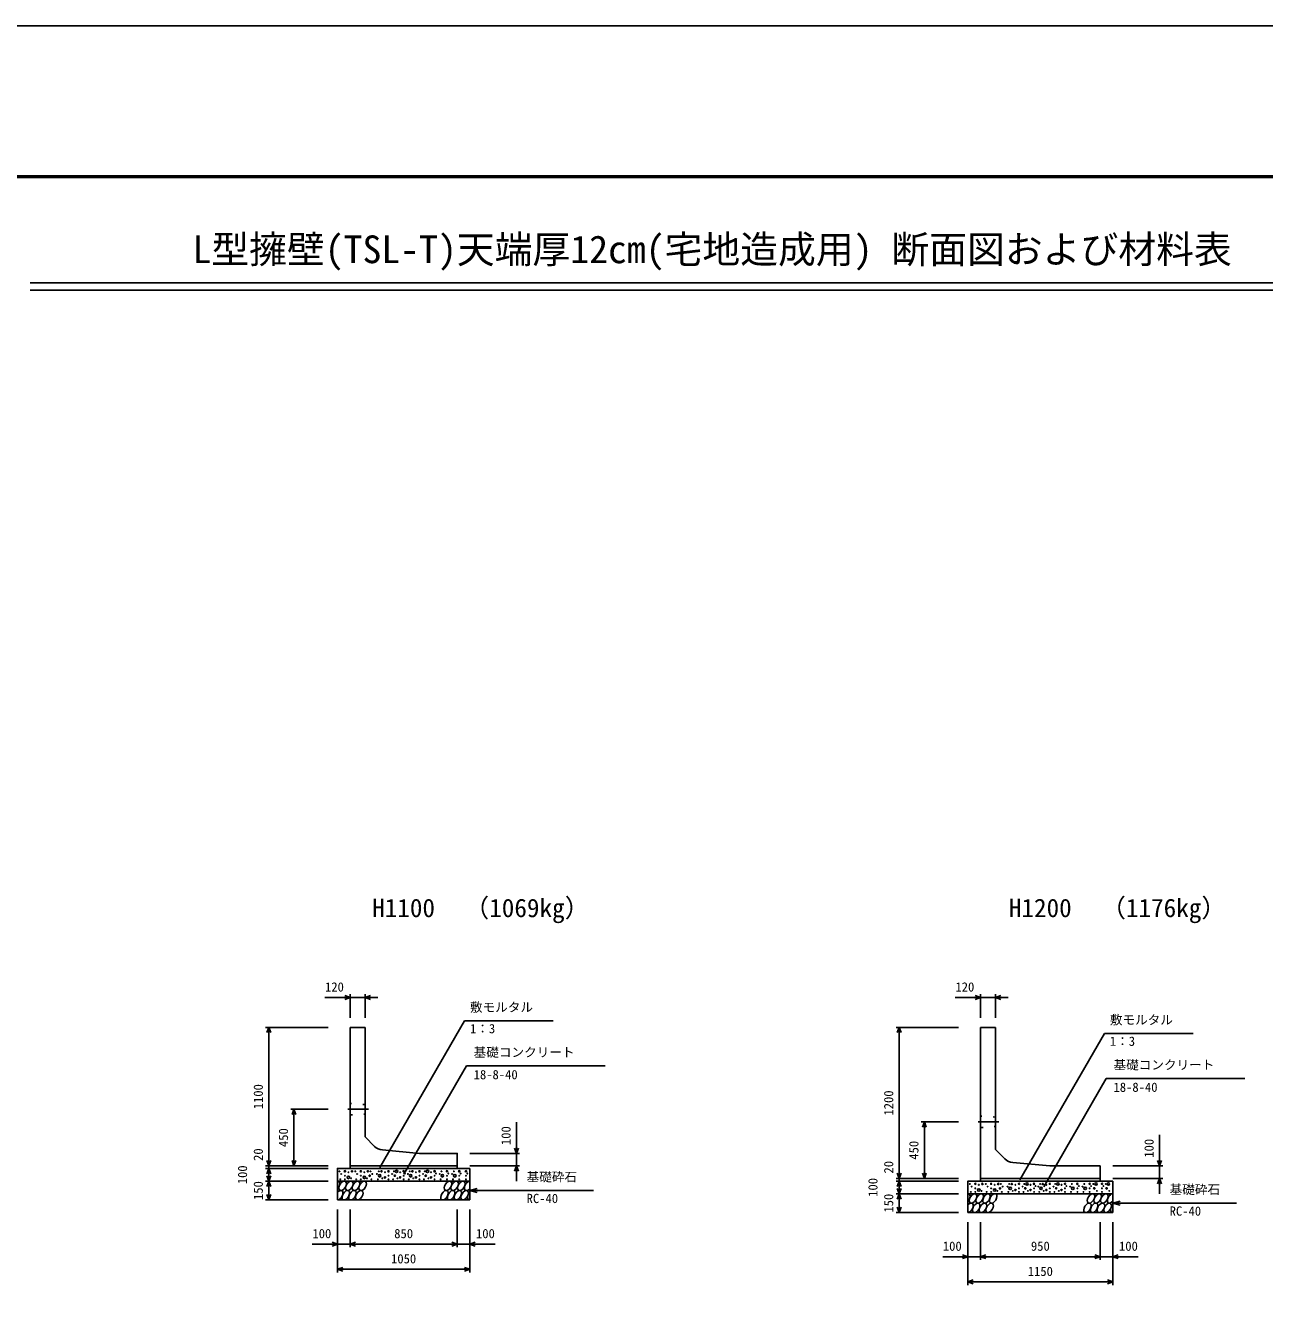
# Model space of a CAD drawing. Units: millimetres, scale not verified. Extents: x -50400 to 50400, y -17820 to 17820.
# Drawn here: x 19753 to 29576, y 7611 to 17820 of the extents above; entities that cross this region are included whole.
import ezdxf
from ezdxf.enums import TextEntityAlignment as Align

# ---------------------------------------------------------------- set-up
doc = ezdxf.new("R2010")
doc.units = ezdxf.units.MM
doc.header["$LTSCALE"] = 60
doc.linetypes.add('DOTTED', pattern=[1.75, 0.25, -1.5])
doc.linetypes.add('LONG_DASHED_DOTTED', pattern=[15.25, 12, -1.5, 0.25, -1.5])
for name, color, linetype, lineweight in [('0-0_CENTER', 7, 'LONG_DASHED_DOTTED', 25), ('0-1_DIM', 7, 'Continuous', 25), ('0-2_Defpoints', 5, 'Continuous', 25), ('0-3_HATCH', 6, 'Continuous', 25), ('0-6_OUTLINE', 1, 'Continuous', 25), ('0-7_OUTLINE2', 4, 'DOTTED', 25), ('0-8_TXT', 7, 'Continuous', 25), ('0-9_WAKU', 3, 'Continuous', 25)]:
    doc.layers.add(name, color=color, linetype=linetype, lineweight=lineweight)
doc.styles.add('ＭＳ ゴシック', font='')
doc.styles.get('ＭＳ ゴシック').set_extended_font_data('MS Gothic')

msp = doc.modelspace()

# ---------------------------------------------------------------- linework, layer by layer
at = {"layer": '0-0_CENTER'}
for p, q in [((22306.19, 9222.24), (22470.98, 9222.24)), ((27306.19, 9122.24), (27470.98, 9122.24))]:
    msp.add_line(p, q, dxfattribs=at)
at = {"layer": '0-1_DIM'}
for p, q in [((22125.46, 10109.13), (22325, 10109.13)), ((22325, 10134.13), (22325, 9947.24)), ((22445, 10109.13), (22325, 10109.13)), ((22445, 10134.13), (22445, 9947.24)), ((22445, 10109.13), (22545, 10109.13)), ((27125.46, 10109.13), (27325, 10109.13)), ((27325, 10134.13), (27325, 9947.24)), ((27445, 10109.13), (27325, 10109.13)), ((27445, 10134.13), (27445, 9947.24)), ((27445, 10109.13), (27545, 10109.13)), ((22562.15, 8760.91), (23233.42, 9923.59)), ((23935.83, 9923.59), (23233.42, 9923.59)), ((21655, 9872.24), (22150, 9872.24)), ((21680, 8772.24), (21680, 9872.24)), ((26655, 9872.24), (27150, 9872.24)), ((26680, 8672.24), (26680, 9872.24)), ((27637.15, 8660.91), (28308.42, 9823.59)), ((29010.83, 9823.59), (28308.42, 9823.59)), ((22751.63, 8706.52), (23247.9, 9566.08)), ((24347.44, 9566.08), (23247.9, 9566.08)), ((27826.63, 8606.52), (28322.9, 9466.08)), ((29422.44, 9466.08), (28322.9, 9466.08)), ((21855, 9222.24), (22150, 9222.24)), ((21880, 9222.24), (21880, 8772.24)), ((23645, 8872.24), (23645, 9119.93)), ((26855, 9122.24), (27150, 9122.24)), ((26880, 9122.24), (26880, 8672.24)), ((28745, 8772.24), (28745, 9019.93)), ((23670, 8872.24), (23275, 8872.24)), ((23645, 8872.24), (23645, 8772.24)), ((21655, 8772.24), (22150, 8772.24)), ((21655, 8752.24), (22150, 8752.24)), ((21680, 8772.24), (21680, 8752.24)), ((21680, 8752.24), (21680, 8652.24)), ((23670, 8772.24), (23275, 8772.24)), ((23645, 8652.24), (23645, 8772.24)), ((28770, 8772.24), (28375, 8772.24)), ((28745, 8772.24), (28745, 8672.24)), ((21655, 8652.24), (22150, 8652.24)), ((21680, 8652.24), (21680, 8502.24)), ((23275, 8577.24), (23332.96, 8592.76)), ((24255.32, 8577.24), (23275, 8577.24)), ((23275, 8577.24), (23332.96, 8561.71)), ((26655, 8672.24), (27150, 8672.24)), ((26655, 8652.24), (27150, 8652.24)), ((26680, 8672.24), (26680, 8652.24)), ((26680, 8652.24), (26680, 8552.24)), ((28770, 8672.24), (28375, 8672.24)), ((28745, 8552.24), (28745, 8672.24)), ((21655, 8502.24), (22150, 8502.24)), ((26655, 8552.24), (27150, 8552.24)), ((26680, 8552.24), (26680, 8402.24)), ((28375, 8477.24), (28432.96, 8492.76)), ((29355.32, 8477.24), (28375, 8477.24)), ((28375, 8477.24), (28432.96, 8461.71)), ((22225, 7927.24), (22225, 8427.24)), ((22325, 8127.24), (22325, 8427.24)), ((23175, 8127.24), (23175, 8427.24)), ((23175, 8127.24), (23175, 8427.24)), ((23275, 7927.24), (23275, 8427.24)), ((26655, 8402.24), (27150, 8402.24)), ((27225, 7827.24), (27225, 8327.24)), ((27325, 8027.24), (27325, 8327.24)), ((28275, 8027.24), (28275, 8327.24)), ((28275, 8027.24), (28275, 8327.24)), ((28375, 7827.24), (28375, 8327.24)), ((22025.46, 8152.24), (22225, 8152.24)), ((22325, 8152.24), (22225, 8152.24)), ((23175, 8152.24), (22325, 8152.24)), ((23275, 8152.24), (23175, 8152.24)), ((23474.54, 8152.24), (23275, 8152.24)), ((27025.46, 8052.24), (27225, 8052.24)), ((27325, 8052.24), (27225, 8052.24)), ((28275, 8052.24), (27325, 8052.24)), ((28375, 8052.24), (28275, 8052.24)), ((28574.54, 8052.24), (28375, 8052.24)), ((23275, 7952.24), (22225, 7952.24)), ((28375, 7852.24), (27225, 7852.24))]:
    msp.add_line(p, q, dxfattribs=at)
for points in [[(22282.71, 10124.52), (22325, 10109.13), (22282.71, 10093.74)], [(22487.29, 10124.52), (22445, 10109.13), (22487.29, 10093.74)], [(27282.71, 10124.52), (27325, 10109.13), (27282.71, 10093.74)], [(27487.29, 10124.52), (27445, 10109.13), (27487.29, 10093.74)], [(21695.39, 9829.95), (21680, 9872.24), (21664.61, 9829.95)], [(26695.39, 9829.95), (26680, 9872.24), (26664.61, 9829.95)], [(21895.39, 9179.95), (21880, 9222.24), (21864.61, 9179.95)], [(26895.39, 9079.95), (26880, 9122.24), (26864.61, 9079.95)], [(23629.61, 8914.52), (23645, 8872.24), (23660.39, 8914.52)], [(21695.39, 8814.52), (21680, 8772.24), (21664.61, 8814.52)], [(21895.39, 8814.52), (21880, 8772.24), (21864.61, 8814.52)], [(28729.61, 8814.52), (28745, 8772.24), (28760.39, 8814.52)], [(21695.39, 8709.95), (21680, 8752.24), (21664.61, 8709.95)], [(21695.39, 8694.52), (21680, 8652.24), (21664.61, 8694.52)], [(23629.61, 8729.95), (23645, 8772.24), (23660.39, 8729.95)], [(26695.39, 8714.52), (26680, 8672.24), (26664.61, 8714.52)], [(26895.39, 8714.52), (26880, 8672.24), (26864.61, 8714.52)], [(21695.39, 8609.95), (21680, 8652.24), (21664.61, 8609.95)], [(26695.39, 8609.95), (26680, 8652.24), (26664.61, 8609.95)], [(26695.39, 8594.52), (26680, 8552.24), (26664.61, 8594.52)], [(28729.61, 8629.95), (28745, 8672.24), (28760.39, 8629.95)], [(21695.39, 8544.52), (21680, 8502.24), (21664.61, 8544.52)], [(26695.39, 8509.95), (26680, 8552.24), (26664.61, 8509.95)], [(26695.39, 8444.52), (26680, 8402.24), (26664.61, 8444.52)], [(22182.71, 8167.63), (22225, 8152.24), (22182.71, 8136.84)], [(22367.29, 8167.63), (22325, 8152.24), (22367.29, 8136.84)], [(23132.71, 8167.63), (23175, 8152.24), (23132.71, 8136.84)], [(23317.29, 8167.63), (23275, 8152.24), (23317.29, 8136.84)], [(27182.71, 8067.63), (27225, 8052.24), (27182.71, 8036.84)], [(27367.29, 8067.63), (27325, 8052.24), (27367.29, 8036.84)], [(28232.71, 8067.63), (28275, 8052.24), (28232.71, 8036.84)], [(28417.29, 8067.63), (28375, 8052.24), (28417.29, 8036.84)], [(22267.29, 7967.63), (22225, 7952.24), (22267.29, 7936.84)], [(23232.71, 7967.63), (23275, 7952.24), (23232.71, 7936.84)], [(27267.29, 7867.63), (27225, 7852.24), (27267.29, 7836.84)], [(28332.71, 7867.63), (28375, 7852.24), (28332.71, 7836.84)]]:
    msp.add_lwpolyline(points, dxfattribs=at)
at = {"layer": '0-2_Defpoints'}
msp.add_lwpolyline([(0, -17820), (50400, -17820), (50400, 17820), (0, 17820)], close=True, dxfattribs=at)
at = {"layer": '0-3_HATCH'}
for centre, radius in [((22240.97, 8729.41), 2.5), ((22254.99, 8708.4), 2.5), ((22283.86, 8730.29), 5), ((22283.86, 8694.4), 2.5), ((22311.9, 8681.26), 10), ((22311.9, 8722.41), 2.5), ((22339.94, 8729.41), 5), ((22367.07, 8729.41), 2.5), ((22381.09, 8708.4), 2.5), ((22409.97, 8730.29), 5), ((22409.97, 8694.4), 2.5), ((22438.01, 8681.26), 10), ((22438.01, 8722.41), 2.5), ((22466.04, 8729.41), 5), ((22480.06, 8694.4), 5), ((22487.07, 8729.41), 2.5), ((22501.09, 8708.4), 2.5), ((22538.91, 8708.4), 2.5), ((22559.94, 8694.4), 10), ((22552.93, 8729.41), 2.5), ((22573.96, 8729.41), 5), ((22601.99, 8681.26), 5), ((22601.99, 8722.41), 2.5), ((22630.03, 8730.29), 5), ((22630.03, 8694.4), 2.5), ((22658.91, 8708.4), 2.5), ((22672.93, 8729.41), 2.5), ((22679.94, 8694.4), 5), ((22693.96, 8729.41), 10), ((22721.99, 8681.26), 5), ((22721.99, 8722.41), 2.5), ((22750.03, 8730.29), 5), ((22750.03, 8694.4), 2.5), ((22761.37, 8712.72), 2.5), ((22784.13, 8708.4), 2.5), ((22805.16, 8694.4), 10), ((22798.15, 8729.41), 2.5), ((22819.18, 8729.41), 5), ((22847.22, 8681.26), 5), ((22847.22, 8722.41), 2.5), ((22875.26, 8730.29), 5), ((22875.26, 8694.4), 2.5), ((22904.13, 8708.4), 2.5), ((22918.15, 8729.41), 2.5), ((22925.16, 8694.4), 5), ((22939.18, 8729.41), 10), ((22967.22, 8681.26), 5), ((22967.22, 8722.41), 2.5), ((22995.26, 8730.29), 5), ((22995.26, 8694.4), 2.5), ((23006.6, 8712.72), 2.5), ((23036.06, 8708.4), 2.5), ((23057.09, 8694.4), 10), ((23050.08, 8729.41), 2.5), ((23093.7, 8730.29), 5), ((23093.7, 8694.4), 2.5), ((23105.04, 8712.72), 2.5), ((23134.5, 8708.4), 2.5), ((23155.53, 8694.4), 10), ((23148.51, 8729.41), 2.5), ((23190.69, 8730.29), 5), ((23190.69, 8694.4), 2.5), ((23202.03, 8712.72), 2.5), ((23243.98, 8730.29), 5), ((23243.98, 8694.4), 2.5), ((23255.32, 8712.72), 2.5), ((22247.98, 8666.38), 2.5), ((22283.86, 8666.38), 2.5), ((22332.93, 8674.26), 2.5), ((22374.08, 8666.38), 2.5), ((22409.97, 8666.38), 2.5), ((22459.03, 8674.26), 2.5), ((22494.08, 8666.38), 2.5), ((22545.92, 8666.38), 2.5), ((22580.97, 8674.26), 2.5), ((22630.03, 8666.38), 2.5), ((22665.92, 8666.38), 2.5), ((22700.97, 8674.26), 2.5), ((22750.03, 8666.38), 2.5), ((22791.14, 8666.38), 2.5), ((22826.19, 8674.26), 2.5), ((22875.26, 8666.38), 2.5), ((22911.14, 8666.38), 2.5), ((22946.19, 8674.26), 2.5), ((22995.26, 8666.38), 2.5), ((23043.07, 8666.38), 2.5), ((23093.7, 8666.38), 2.5), ((23141.51, 8666.38), 2.5), ((23190.69, 8666.38), 2.5), ((23243.98, 8666.38), 2.5), ((27240.97, 8629.41), 2.5), ((27254.99, 8608.4), 2.5), ((27283.86, 8630.29), 5), ((27283.86, 8594.4), 2.5), ((27311.9, 8581.26), 10), ((27311.9, 8622.41), 2.5), ((27332.93, 8574.26), 2.5), ((27339.94, 8629.41), 5), ((27367.07, 8629.41), 2.5), ((27381.09, 8608.4), 2.5), ((27409.97, 8630.29), 5), ((27409.97, 8594.4), 2.5), ((27438.01, 8581.26), 10), ((27438.01, 8622.41), 2.5), ((27459.03, 8574.26), 2.5), ((27466.04, 8629.41), 5), ((27480.06, 8594.4), 5), ((27487.07, 8629.41), 2.5), ((27501.09, 8608.4), 2.5), ((27538.91, 8608.4), 2.5), ((27559.94, 8594.4), 10), ((27552.93, 8629.41), 2.5), ((27573.96, 8629.41), 5), ((27580.97, 8574.26), 2.5), ((27601.99, 8581.26), 5), ((27601.99, 8622.41), 2.5), ((27630.03, 8630.29), 5), ((27630.03, 8594.4), 2.5), ((27658.91, 8608.4), 2.5), ((27672.93, 8629.41), 2.5), ((27679.94, 8594.4), 5), ((27693.96, 8629.41), 10), ((27700.97, 8574.26), 2.5), ((27721.99, 8581.26), 5), ((27721.99, 8622.41), 2.5), ((27750.03, 8630.29), 5), ((27750.03, 8594.4), 2.5), ((27761.37, 8612.72), 2.5), ((27784.13, 8608.4), 2.5), ((27805.16, 8594.4), 10), ((27798.15, 8629.41), 2.5), ((27819.18, 8629.41), 5), ((27826.19, 8574.26), 2.5), ((27847.22, 8581.26), 5), ((27847.22, 8622.41), 2.5), ((27875.26, 8630.29), 5), ((27875.26, 8594.4), 2.5), ((27904.13, 8608.4), 2.5), ((27918.15, 8629.41), 2.5), ((27925.16, 8594.4), 5), ((27939.18, 8629.41), 10), ((27946.19, 8574.26), 2.5), ((27967.22, 8581.26), 5), ((27967.22, 8622.41), 2.5), ((27995.26, 8630.29), 5), ((27995.26, 8594.4), 2.5), ((28006.6, 8612.72), 2.5), ((28036.06, 8608.4), 2.5), ((28057.09, 8594.4), 10), ((28050.08, 8629.41), 2.5), ((28093.7, 8630.29), 5), ((28093.7, 8594.4), 2.5), ((28105.04, 8612.72), 2.5), ((28134.5, 8608.4), 2.5), ((28155.53, 8594.4), 10), ((28148.51, 8629.41), 2.5), ((28190.69, 8630.29), 5), ((28190.69, 8594.4), 2.5), ((28202.03, 8612.72), 2.5), ((28220.39, 8629.41), 2.5), ((28227.4, 8594.4), 5), ((28241.42, 8629.41), 10), ((28248.43, 8574.26), 2.5), ((28288.62, 8630.29), 5), ((28288.62, 8594.4), 2.5), ((28299.96, 8612.72), 2.5), ((28318.32, 8629.41), 2.5), ((28325.33, 8594.4), 5), ((28339.35, 8629.41), 10), ((28346.36, 8574.26), 2.5), ((27247.98, 8566.38), 2.5), ((27283.86, 8566.38), 2.5), ((27374.08, 8566.38), 2.5), ((27409.97, 8566.38), 2.5), ((27494.08, 8566.38), 2.5), ((27545.92, 8566.38), 2.5), ((27630.03, 8566.38), 2.5), ((27665.92, 8566.38), 2.5), ((27750.03, 8566.38), 2.5), ((27791.14, 8566.38), 2.5), ((27875.26, 8566.38), 2.5), ((27911.14, 8566.38), 2.5), ((27995.26, 8566.38), 2.5), ((28043.07, 8566.38), 2.5), ((28093.7, 8566.38), 2.5), ((28141.51, 8566.38), 2.5), ((28190.69, 8566.38), 2.5), ((28288.62, 8566.38), 2.5)]:
    msp.add_circle(centre, radius, dxfattribs=at)
for centre, start_param, end_param in [((22212.63, 8614.71), 4.385593, 6.67454438), ((22237.96, 8539.72), 3.51114638, 7.548991), ((23261.14, 8614.71), 0.33577149, 4.44118059), ((23286.46, 8539.72), 1.2110787, 3.56587337), ((27212.63, 8514.71), 4.385593, 6.67454438), ((27237.96, 8439.72), 3.51114638, 7.548991), ((28361.14, 8514.71), 0.33577149, 4.44118059), ((28386.46, 8439.72), 1.2110787, 3.56587337)]:
    msp.add_ellipse(centre, major_axis=(21.81, 35.31), ratio=0.5792, start_param=start_param, end_param=end_param, dxfattribs=at)
for centre in [(22265.84, 8614.71), (22291.16, 8539.72), (22319.05, 8614.71), (22344.37, 8539.72), (22372.26, 8614.71), (22397.58, 8539.72), (22425.47, 8614.71), (23073.63, 8539.72), (23101.51, 8614.71), (23126.84, 8539.72), (23154.72, 8614.71), (23180.04, 8539.72), (23207.93, 8614.71), (23233.25, 8539.72), (27265.84, 8514.71), (27291.16, 8439.72), (27319.05, 8514.71), (27344.37, 8439.72), (27372.26, 8514.71), (27397.58, 8439.72), (27425.47, 8514.71), (28173.63, 8439.72), (28201.51, 8514.71), (28226.84, 8439.72), (28254.72, 8514.71), (28280.04, 8439.72), (28307.93, 8514.71), (28333.25, 8439.72)]:
    msp.add_ellipse(centre, major_axis=(21.81, 35.31), ratio=0.5792, dxfattribs=at)
at = {"layer": '0-6_OUTLINE'}
for p, q in [((22325, 9872.24), (22445, 9872.24)), ((22325, 9872.24), (22325, 8752.24)), ((22445, 9872.24), (22445, 9002.24)), ((27325, 9872.24), (27445, 9872.24)), ((27325, 9872.24), (27325, 8652.24)), ((27445, 9872.24), (27445, 8902.24)), ((22519.4, 8927.84), (22445, 9002.24)), ((22875, 8872.24), (22581.06, 8898.96)), ((27519.4, 8827.84), (27445, 8902.24)), ((27875, 8772.24), (27581.06, 8798.96)), ((23175, 8772.24), (22325, 8772.24)), ((23275, 8752.24), (23275, 8502.24)), ((28275, 8772.24), (27875, 8772.24)), ((28275, 8652.24), (28275, 8772.24)), ((23275, 8652.24), (22225, 8652.24)), ((27325, 8672.24), (28275, 8672.24)), ((28375, 8652.24), (28375, 8402.24)), ((23275, 8502.24), (22225, 8502.24)), ((28375, 8552.24), (27225, 8552.24)), ((28375, 8402.24), (27225, 8402.24))]:
    msp.add_line(p, q, dxfattribs=at)
for points in [[(23175, 8752.24), (23175, 8872.24), (22875, 8872.24)], [(23275, 8752.24), (22225, 8752.24), (22225, 8502.24)], [(28375, 8652.24), (27225, 8652.24), (27225, 8402.24)]]:
    msp.add_lwpolyline(points, dxfattribs=at)
for centre in [(22590.11, 8998.55), (27590.11, 8898.55)]:
    msp.add_arc(centre, 100, 225, 264.80557, dxfattribs=at)
at = {"layer": '0-7_OUTLINE2'}
for p, q in [((22330, 9266.92), (22325, 9272.24)), ((22440, 9260.05), (22330, 9266.92)), ((22440, 9260.05), (22445, 9264.74)), ((22330, 9177.55), (22325, 9172.24)), ((22330, 9177.55), (22440, 9184.42)), ((22440, 9184.42), (22445, 9179.74)), ((27330, 9166.92), (27325, 9172.24)), ((27440, 9160.05), (27330, 9166.92)), ((27440, 9160.05), (27445, 9164.74)), ((27330, 9077.55), (27325, 9072.24)), ((27330, 9077.55), (27440, 9084.42)), ((27440, 9084.42), (27445, 9079.74))]:
    msp.add_line(p, q, dxfattribs=at)
at = {"layer": '0-8_TXT'}
for p, q in [((19787.76, 15780), (30612.24, 15780)), ((19787.76, 15722.4), (30612.24, 15722.4))]:
    msp.add_line(p, q, dxfattribs=at)
at = {"layer": '0-9_WAKU', "lineweight": 50}
msp.add_lwpolyline([(1200, -16620), (49200, -16620), (49200, 16620), (1200, 16620)], close=True, dxfattribs=at)

# ---------------------------------------------------------------- texts
at = {"layer": '0-1_DIM', "style": 'ＭＳ ゴシック'}
for s, p in [('120', (22126.36, 10134.13)), ('120', (27126.36, 10134.13)), ('敷モルタル', (23276.27, 9973.59)), ('敷モルタル', (28351.27, 9873.59)), ('1：3', (23276.27, 9803.47)), ('基礎コンクリート', (23305.15, 9616.08)), ('1：3', (28351.27, 9703.47)), ('基礎コンクリート', (28380.15, 9516.08)), ('18-8-40', (23305.15, 9438.45)), ('18-8-40', (28380.15, 9338.45)), ('基礎砕石', (23725.25, 8627.24)), ('基礎砕石', (28825.25, 8527.24)), ('RC-40', (23725.25, 8455.86)), ('RC-40', (28825.25, 8355.86)), ('100', (22026.36, 8177.24)), ('850', (22675, 8177.24)), ('100', (23323.64, 8177.24)), ('100', (27026.36, 8077.24)), ('950', (27725, 8077.24)), ('100', (28423.64, 8077.24)), ('1050', (22650, 7977.24)), ('1150', (27700, 7877.24))]:
    msp.add_text(s, height=73.31, dxfattribs=at).set_placement(p, align=Align.BOTTOM_LEFT)
for s, p in [('1100', (21655, 9222.24)), ('1200', (26655, 9172.24)), ('450', (21855, 8922.24)), ('100', (23620, 8937.88)), ('20', (21655, 8812.3)), ('450', (26855, 8822.24)), ('100', (28720, 8837.88)), ('20', (26655, 8712.3)), ('100', (21530, 8627.24)), ('150', (21655, 8502.24)), ('100', (26530, 8527.24)), ('150', (26655, 8402.24))]:
    msp.add_text(s, height=73.31, rotation=90, dxfattribs=at).set_placement(p, align=Align.BOTTOM_LEFT)
at = {"layer": '0-8_TXT', "style": 'ＭＳ ゴシック'}
for s, height, p in [('L型擁壁(TSL-T)天端厚12cm(宅地造成用) 断面図および材料表', 219.9, (21075, 15870)), ('H1100', 146.6, (22500, 10702.48)), ('（1069kg）', 146.6, (23228.62, 10702.48)), ('H1200', 146.6, (27550, 10702.48)), ('（1176kg）', 146.6, (28278.62, 10702.48))]:
    msp.add_text(s, height=height, dxfattribs=at).set_placement(p, align=Align.BOTTOM_LEFT)

doc.saveas('drawing.dxf')
